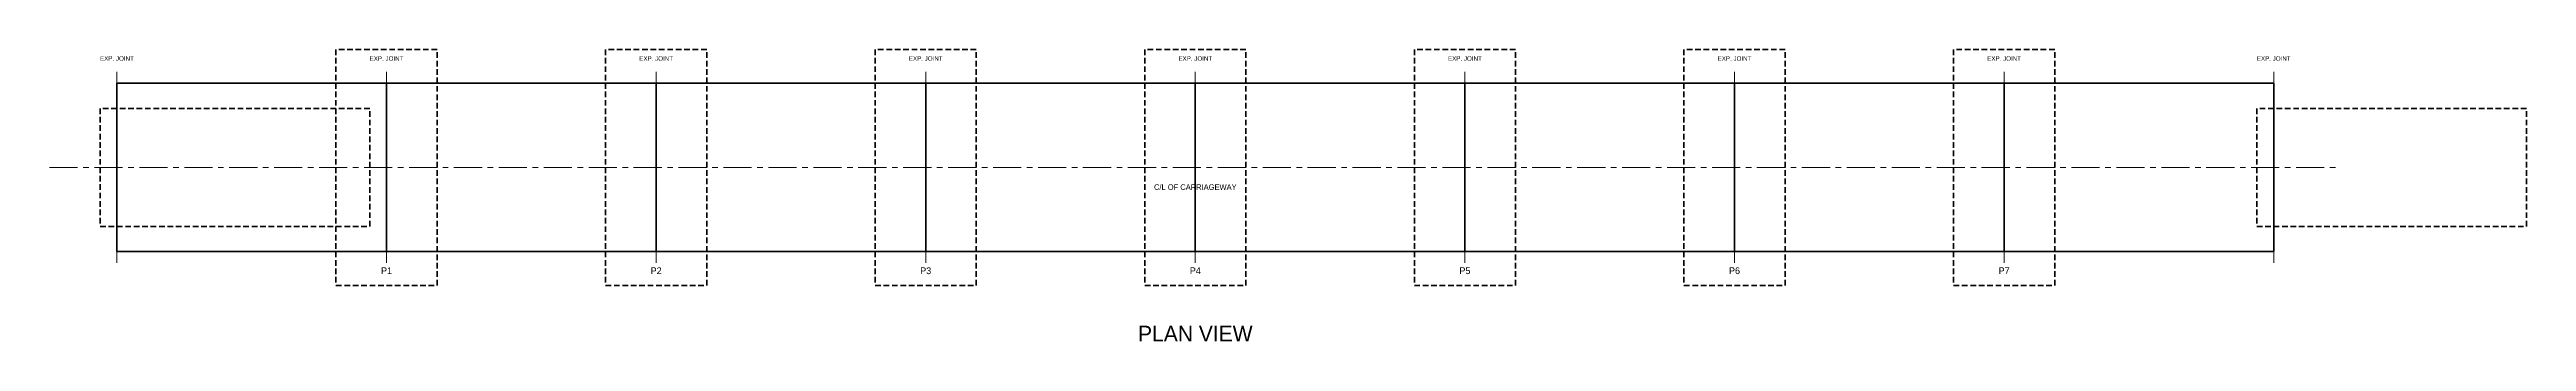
# Model space of a CAD drawing. Header units: metres. Extents: x -26 to 120, y -14 to 132.
# Drawn here: x -3 to 107.2, y -14 to -1 of the extents above.
import ezdxf
from ezdxf.enums import TextEntityAlignment as Align

# ---------------------------------------------------------------- set-up
doc = ezdxf.new("R2010")
doc.units = ezdxf.units.M
doc.linetypes.add('CENTER', pattern=[2, 1.25, -0.25, 0.25, -0.25])
doc.linetypes.add('HIDDEN', pattern=[0.375, 0.25, -0.125])
for name, color, linetype, lineweight in [('A-DIM', 1, 'CONTINUOUS', 18), ('A-GRID', 8, 'CENTER', 15), ('A-TEXT', 7, 'CONTINUOUS', 18), ('S-ABUT', 5, 'CONTINUOUS', 50), ('S-DECK', 4, 'CONTINUOUS', 50), ('S-FNDTN', 2, 'HIDDEN', 35), ('S-PIER', 3, 'CONTINUOUS', 50)]:
    doc.layers.add(name, color=color, linetype=linetype, lineweight=lineweight)

msp = doc.modelspace()

# ---------------------------------------------------------------- linework, layer by layer
at = {"layer": 'A-DIM', "linetype": 'CONTINUOUS'}
for p, q in [((0, -10.5), (0, -2)), ((12, -10.5), (12, -2)), ((24, -10.5), (24, -2)), ((36, -10.5), (36, -2)), ((48, -10.5), (48, -2)), ((60, -10.5), (60, -2)), ((72, -10.5), (72, -2)), ((84, -10.5), (84, -2)), ((96, -10.5), (96, -2))]:
    msp.add_line(p, q, dxfattribs=at)
at = {"layer": 'A-GRID', "linetype": 'CENTER'}
msp.add_line((-3, -6.25), (99, -6.25), dxfattribs=at)
at = {"layer": 'S-ABUT', "linetype": 'CONTINUOUS'}
for p, q in [((0, -10), (0, -2.5)), ((96, -10), (96, -2.5))]:
    msp.add_line(p, q, dxfattribs=at)
at = {"layer": 'S-DECK', "linetype": 'CONTINUOUS'}
msp.add_lwpolyline([(0, -10), (96, -10), (96, -2.5), (0, -2.5)], close=True, dxfattribs=at)
at = {"layer": 'S-FNDTN', "linetype": 'HIDDEN'}
for points in [[(9.75, -11.5), (14.25, -11.5), (14.25, -1), (9.75, -1)], [(21.75, -11.5), (26.25, -11.5), (26.25, -1), (21.75, -1)], [(33.75, -11.5), (38.25, -11.5), (38.25, -1), (33.75, -1)], [(45.75, -11.5), (50.25, -11.5), (50.25, -1), (45.75, -1)], [(57.75, -11.5), (62.25, -11.5), (62.25, -1), (57.75, -1)], [(69.75, -11.5), (74.25, -11.5), (74.25, -1), (69.75, -1)], [(81.75, -11.5), (86.25, -11.5), (86.25, -1), (81.75, -1)], [(-0.75, -8.875), (11.25, -8.875), (11.25, -3.625), (-0.75, -3.625)], [(95.25, -8.875), (107.25, -8.875), (107.25, -3.625), (95.25, -3.625)]]:
    msp.add_lwpolyline(points, close=True, dxfattribs=at)
at = {"layer": 'S-PIER', "linetype": 'CONTINUOUS'}
for p, q in [((12, -10), (12, -2.5)), ((24, -10), (24, -2.5)), ((36, -10), (36, -2.5)), ((48, -10), (48, -2.5)), ((60, -10), (60, -2.5)), ((72, -10), (72, -2.5)), ((84, -10), (84, -2.5))]:
    msp.add_line(p, q, dxfattribs=at)

# ---------------------------------------------------------------- texts
at = {"layer": 'A-DIM'}
for p in [(0, -1.5), (12, -1.5), (24, -1.5), (36, -1.5), (48, -1.5), (60, -1.5), (72, -1.5), (84, -1.5), (96, -1.5)]:
    msp.add_text('EXP. JOINT', height=0.2, dxfattribs=at).set_placement(p, align=Align.CENTER)
at = {"layer": 'A-GRID'}
msp.add_text('C/L OF CARRIAGEWAY', height=0.25, dxfattribs=at).set_placement((48, -7.25), align=Align.CENTER)
at = {"layer": 'A-TEXT'}
for s, height, p in [('P1', 0.3, (12, -11)), ('P2', 0.3, (24, -11)), ('P3', 0.3, (36, -11)), ('P4', 0.3, (48, -11)), ('P5', 0.3, (60, -11)), ('P6', 0.3, (72, -11)), ('P7', 0.3, (84, -11)), ('PLAN VIEW', 0.7, (48, -14))]:
    msp.add_text(s, height=height, dxfattribs=at).set_placement(p, align=Align.CENTER)

doc.saveas('drawing.dxf')
